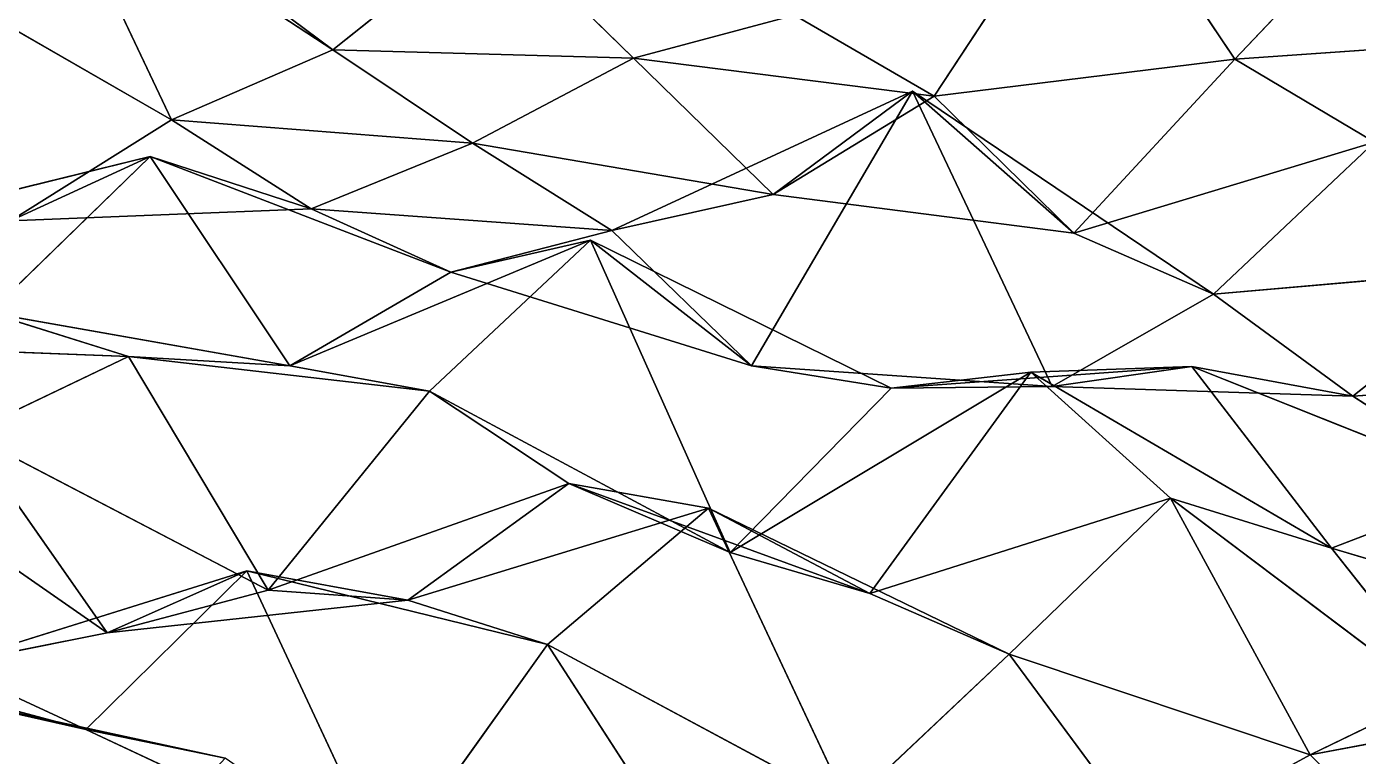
# Model space of a CAD drawing. Header units: metres. Extents: x -3703 to 431, y -1555 to 134.
# Drawn here: x -2952.1 to -2841.1, y -1259 to -1198.3 of the extents above; entities that cross this region are included whole.
import ezdxf

# ---------------------------------------------------------------- set-up
doc = ezdxf.new("R2010")
doc.units = ezdxf.units.M

msp = doc.modelspace()

# ---------------------------------------------------------------- linework, layer by layer
for p, q in [((-2926.5662, -1200.2115, -6251.7134), (-2951.61, -1181.561, -6243.0527)), ((-2951.61, -1181.561, -6243.0527), (-2939.9824, -1206.0535, -6277.9023)), ((-2939.9824, -1206.0535, -6277.9023), (-2951.61, -1181.561, -6243.0527)), ((-2951.61, -1181.561, -6243.0527), (-2926.5662, -1200.2115, -6251.7134)), ((-2863.0618, -1183.678, -6253.5776), (-2876.4783, -1204.0764, -6276.5117)), ((-2876.4783, -1204.0764, -6276.5117), (-2863.0618, -1183.678, -6253.5776)), ((-2863.0618, -1183.678, -6253.5776), (-2851.4343, -1200.9857, -6290.0337)), ((-2851.4343, -1200.9857, -6290.0337), (-2863.0618, -1183.678, -6253.5776)), ((-2838.0178, -1186.8428, -6265.701), (-2851.4343, -1200.9857, -6290.0337)), ((-2851.4343, -1200.9857, -6290.0337), (-2838.0178, -1186.8428, -6265.701)), ((-2913.1497, -1189.5424, -6226.6035), (-2926.5662, -1200.2115, -6251.7134)), ((-2926.5662, -1200.2115, -6251.7134), (-2913.1497, -1189.5424, -6226.6035)), ((-2913.1497, -1189.5424, -6226.6035), (-2901.5222, -1200.91, -6264.388)), ((-2901.5222, -1200.91, -6264.388), (-2913.1497, -1189.5424, -6226.6035)), ((-2939.9824, -1206.0535, -6277.9023), (-2965.0264, -1191.6323, -6268.296)), ((-2965.0264, -1191.6323, -6268.296), (-2939.9824, -1206.0535, -6277.9023)), ((-2938.1936, -1192.5837, -6213.0923), (-2926.5662, -1200.2115, -6251.7134)), ((-2926.5662, -1200.2115, -6251.7134), (-2938.1936, -1192.5837, -6213.0923)), ((-2888.1057, -1197.3232, -6237.695), (-2901.5222, -1200.91, -6264.388)), ((-2901.5222, -1200.91, -6264.388), (-2888.1057, -1197.3232, -6237.695)), ((-2888.1057, -1197.3232, -6237.695), (-2876.4783, -1204.0764, -6276.5117)), ((-2876.4783, -1204.0764, -6276.5117), (-2888.1057, -1197.3232, -6237.695)), ((-2826.3904, -1199.2506, -6303.253), (-2851.4343, -1200.9857, -6290.0337)), ((-2851.4343, -1200.9857, -6290.0337), (-2826.3904, -1199.2506, -6303.253)), ((-2926.5662, -1200.2115, -6251.7134), (-2939.9824, -1206.0535, -6277.9023)), ((-2939.9824, -1206.0535, -6277.9023), (-2926.5662, -1200.2115, -6251.7134)), ((-2901.5222, -1200.91, -6264.388), (-2926.5662, -1200.2115, -6251.7134)), ((-2926.5662, -1200.2115, -6251.7134), (-2914.9385, -1207.9879, -6290.3013)), ((-2914.9385, -1207.9879, -6290.3013), (-2926.5662, -1200.2115, -6251.7134)), ((-2926.5662, -1200.2115, -6251.7134), (-2901.5222, -1200.91, -6264.388)), ((-2901.5222, -1200.91, -6264.388), (-2914.9385, -1207.9879, -6290.3013)), ((-2914.9385, -1207.9879, -6290.3013), (-2901.5222, -1200.91, -6264.388)), ((-2876.4783, -1204.0764, -6276.5117), (-2901.5222, -1200.91, -6264.388)), ((-2901.5222, -1200.91, -6264.388), (-2889.8945, -1212.2534, -6302.1787)), ((-2889.8945, -1212.2534, -6302.1787), (-2901.5222, -1200.91, -6264.388)), ((-2901.5222, -1200.91, -6264.388), (-2876.4783, -1204.0764, -6276.5117)), ((-2851.4343, -1200.9857, -6290.0337), (-2876.4783, -1204.0764, -6276.5117)), ((-2876.4783, -1204.0764, -6276.5117), (-2851.4343, -1200.9857, -6290.0337)), ((-2851.4343, -1200.9857, -6290.0337), (-2864.8506, -1215.4758, -6314.289)), ((-2864.8506, -1215.4758, -6314.289), (-2851.4343, -1200.9857, -6290.0337)), ((-2851.4343, -1200.9857, -6290.0337), (-2839.8066, -1207.9146, -6328.811)), ((-2839.8066, -1207.9146, -6328.811), (-2851.4343, -1200.9857, -6290.0337)), ((-2878.267, -1203.6604, -6344.4263), (-2903.311, -1215.2571, -6329.002)), ((-2903.311, -1215.2571, -6329.002), (-2878.267, -1203.6604, -6344.4263)), ((-2878.267, -1203.6604, -6344.4263), (-2891.6833, -1226.5251, -6366.809)), ((-2891.6833, -1226.5251, -6366.809), (-2878.267, -1203.6604, -6344.4263)), ((-2889.8945, -1212.2534, -6302.1787), (-2878.267, -1203.6604, -6344.4263)), ((-2878.267, -1203.6604, -6344.4263), (-2889.8945, -1212.2534, -6302.1787)), ((-2876.4783, -1204.0764, -6276.5117), (-2889.8945, -1212.2534, -6302.1787)), ((-2889.8945, -1212.2534, -6302.1787), (-2876.4783, -1204.0764, -6276.5117)), ((-2864.8506, -1215.4758, -6314.289), (-2878.267, -1203.6604, -6344.4263)), ((-2853.2231, -1220.5428, -6353.4824), (-2878.267, -1203.6604, -6344.4263)), ((-2878.267, -1203.6604, -6344.4263), (-2864.8506, -1215.4758, -6314.289)), ((-2878.267, -1203.6604, -6344.4263), (-2866.6394, -1228.2549, -6379.2534)), ((-2866.6394, -1228.2549, -6379.2534), (-2878.267, -1203.6604, -6344.4263)), ((-2878.267, -1203.6604, -6344.4263), (-2853.2231, -1220.5428, -6353.4824)), ((-2876.4783, -1204.0764, -6276.5117), (-2864.8506, -1215.4758, -6314.289)), ((-2864.8506, -1215.4758, -6314.289), (-2876.4783, -1204.0764, -6276.5117)), ((-2939.9824, -1206.0535, -6277.9023), (-2953.399, -1214.4526, -6303.5195)), ((-2953.399, -1214.4526, -6303.5195), (-2939.9824, -1206.0535, -6277.9023)), ((-2914.9385, -1207.9879, -6290.3013), (-2939.9824, -1206.0535, -6277.9023)), ((-2939.9824, -1206.0535, -6277.9023), (-2928.355, -1213.4591, -6316.5728)), ((-2928.355, -1213.4591, -6316.5728), (-2939.9824, -1206.0535, -6277.9023)), ((-2939.9824, -1206.0535, -6277.9023), (-2914.9385, -1207.9879, -6290.3013)), ((-2914.9385, -1207.9879, -6290.3013), (-2928.355, -1213.4591, -6316.5728)), ((-2928.355, -1213.4591, -6316.5728), (-2914.9385, -1207.9879, -6290.3013)), ((-2889.8945, -1212.2534, -6302.1787), (-2914.9385, -1207.9879, -6290.3013)), ((-2914.9385, -1207.9879, -6290.3013), (-2903.311, -1215.2571, -6329.002)), ((-2903.311, -1215.2571, -6329.002), (-2914.9385, -1207.9879, -6290.3013)), ((-2914.9385, -1207.9879, -6290.3013), (-2889.8945, -1212.2534, -6302.1787)), ((-2839.8066, -1207.9146, -6328.811), (-2864.8506, -1215.4758, -6314.289)), ((-2864.8506, -1215.4758, -6314.289), (-2839.8066, -1207.9146, -6328.811)), ((-2839.8066, -1207.9146, -6328.811), (-2853.2231, -1220.5428, -6353.4824)), ((-2853.2231, -1220.5428, -6353.4824), (-2839.8066, -1207.9146, -6328.811)), ((-2941.7712, -1209.1061, -6345.0415), (-2966.8152, -1215.2308, -6330.841)), ((-2966.8152, -1215.2308, -6330.841), (-2941.7712, -1209.1061, -6345.0415)), ((-2941.7712, -1209.1061, -6345.0415), (-2955.1877, -1222.1072, -6369.6304)), ((-2955.1877, -1222.1072, -6369.6304), (-2941.7712, -1209.1061, -6345.0415)), ((-2953.399, -1214.4526, -6303.5195), (-2941.7712, -1209.1061, -6345.0415)), ((-2941.7712, -1209.1061, -6345.0415), (-2953.399, -1214.4526, -6303.5195)), ((-2928.355, -1213.4591, -6316.5728), (-2941.7712, -1209.1061, -6345.0415)), ((-2916.7273, -1218.7286, -6355.721), (-2941.7712, -1209.1061, -6345.0415)), ((-2941.7712, -1209.1061, -6345.0415), (-2928.355, -1213.4591, -6316.5728)), ((-2941.7712, -1209.1061, -6345.0415), (-2930.1438, -1226.515, -6381.476)), ((-2930.1438, -1226.515, -6381.476), (-2941.7712, -1209.1061, -6345.0415)), ((-2941.7712, -1209.1061, -6345.0415), (-2916.7273, -1218.7286, -6355.721)), ((-2889.8945, -1212.2534, -6302.1787), (-2903.311, -1215.2571, -6329.002)), ((-2903.311, -1215.2571, -6329.002), (-2889.8945, -1212.2534, -6302.1787)), ((-2864.8506, -1215.4758, -6314.289), (-2889.8945, -1212.2534, -6302.1787)), ((-2889.8945, -1212.2534, -6302.1787), (-2864.8506, -1215.4758, -6314.289)), ((-2928.355, -1213.4591, -6316.5728), (-2953.399, -1214.4526, -6303.5195)), ((-2953.399, -1214.4526, -6303.5195), (-2928.355, -1213.4591, -6316.5728)), ((-2903.311, -1215.2571, -6329.002), (-2928.355, -1213.4591, -6316.5728)), ((-2928.355, -1213.4591, -6316.5728), (-2916.7273, -1218.7286, -6355.721)), ((-2916.7273, -1218.7286, -6355.721), (-2928.355, -1213.4591, -6316.5728)), ((-2928.355, -1213.4591, -6316.5728), (-2903.311, -1215.2571, -6329.002)), ((-2903.311, -1215.2571, -6329.002), (-2916.7273, -1218.7286, -6355.721)), ((-2916.7273, -1218.7286, -6355.721), (-2903.311, -1215.2571, -6329.002)), ((-2903.311, -1215.2571, -6329.002), (-2891.6833, -1226.5251, -6366.809)), ((-2891.6833, -1226.5251, -6366.809), (-2903.311, -1215.2571, -6329.002)), ((-2864.8506, -1215.4758, -6314.289), (-2853.2231, -1220.5428, -6353.4824)), ((-2853.2231, -1220.5428, -6353.4824), (-2864.8506, -1215.4758, -6314.289)), ((-2905.0999, -1216.0518, -6396.647), (-2930.1438, -1226.515, -6381.476)), ((-2930.1438, -1226.515, -6381.476), (-2905.0999, -1216.0518, -6396.647)), ((-2905.0999, -1216.0518, -6396.647), (-2918.5164, -1228.6356, -6421.3286)), ((-2918.5164, -1228.6356, -6421.3286), (-2905.0999, -1216.0518, -6396.647)), ((-2916.7273, -1218.7286, -6355.721), (-2905.0999, -1216.0518, -6396.647)), ((-2905.0999, -1216.0518, -6396.647), (-2916.7273, -1218.7286, -6355.721)), ((-2891.6833, -1226.5251, -6366.809), (-2905.0999, -1216.0518, -6396.647)), ((-2880.056, -1228.3887, -6406.719), (-2905.0999, -1216.0518, -6396.647)), ((-2905.0999, -1216.0518, -6396.647), (-2891.6833, -1226.5251, -6366.809)), ((-2905.0999, -1216.0518, -6396.647), (-2893.4724, -1242.0552, -6431.1587)), ((-2893.4724, -1242.0552, -6431.1587), (-2905.0999, -1216.0518, -6396.647)), ((-2905.0999, -1216.0518, -6396.647), (-2880.056, -1228.3887, -6406.719)), ((-2916.7273, -1218.7286, -6355.721), (-2930.1438, -1226.515, -6381.476)), ((-2930.1438, -1226.515, -6381.476), (-2916.7273, -1218.7286, -6355.721)), ((-2891.6833, -1226.5251, -6366.809), (-2916.7273, -1218.7286, -6355.721)), ((-2916.7273, -1218.7286, -6355.721), (-2891.6833, -1226.5251, -6366.809)), ((-2828.1792, -1218.3805, -6366.7974), (-2853.2231, -1220.5428, -6353.4824)), ((-2853.2231, -1220.5428, -6353.4824), (-2828.1792, -1218.3805, -6366.7974)), ((-2828.1792, -1218.3805, -6366.7974), (-2841.5955, -1229.041, -6391.909)), ((-2841.5955, -1229.041, -6391.909), (-2828.1792, -1218.3805, -6366.7974)), ((-2853.2231, -1220.5428, -6353.4824), (-2866.6394, -1228.2549, -6379.2534)), ((-2866.6394, -1228.2549, -6379.2534), (-2853.2231, -1220.5428, -6353.4824)), ((-2853.2231, -1220.5428, -6353.4824), (-2841.5955, -1229.041, -6391.909)), ((-2841.5955, -1229.041, -6391.909), (-2853.2231, -1220.5428, -6353.4824)), ((-2930.1438, -1226.515, -6381.476), (-2955.1877, -1222.1072, -6369.6304)), ((-2955.1877, -1222.1072, -6369.6304), (-2943.5603, -1225.7424, -6409.144)), ((-2943.5603, -1225.7424, -6409.144), (-2955.1877, -1222.1072, -6369.6304)), ((-2955.1877, -1222.1072, -6369.6304), (-2930.1438, -1226.515, -6381.476)), ((-2943.5603, -1225.7424, -6409.144), (-2968.6042, -1224.7782, -6396.5283)), ((-2968.6042, -1224.7782, -6396.5283), (-2943.5603, -1225.7424, -6409.144)), ((-2943.5603, -1225.7424, -6409.144), (-2956.9766, -1232.1434, -6435.208)), ((-2956.9766, -1232.1434, -6435.208), (-2943.5603, -1225.7424, -6409.144)), ((-2930.1438, -1226.515, -6381.476), (-2943.5603, -1225.7424, -6409.144)), ((-2918.5164, -1228.6356, -6421.3286), (-2943.5603, -1225.7424, -6409.144)), ((-2943.5603, -1225.7424, -6409.144), (-2930.1438, -1226.515, -6381.476)), ((-2943.5603, -1225.7424, -6409.144), (-2931.9326, -1245.1946, -6445.121)), ((-2931.9326, -1245.1946, -6445.121), (-2943.5603, -1225.7424, -6409.144)), ((-2943.5603, -1225.7424, -6409.144), (-2918.5164, -1228.6356, -6421.3286)), ((-2930.1438, -1226.515, -6381.476), (-2918.5164, -1228.6356, -6421.3286)), ((-2918.5164, -1228.6356, -6421.3286), (-2930.1438, -1226.515, -6381.476)), ((-2866.6394, -1228.2549, -6379.2534), (-2891.6833, -1226.5251, -6366.809)), ((-2891.6833, -1226.5251, -6366.809), (-2880.056, -1228.3887, -6406.719)), ((-2880.056, -1228.3887, -6406.719), (-2891.6833, -1226.5251, -6366.809)), ((-2891.6833, -1226.5251, -6366.809), (-2866.6394, -1228.2549, -6379.2534)), ((-2855.012, -1226.5693, -6419.9575), (-2880.056, -1228.3887, -6406.719)), ((-2880.056, -1228.3887, -6406.719), (-2855.012, -1226.5693, -6419.9575)), ((-2855.012, -1226.5693, -6419.9575), (-2868.4285, -1227.063, -6447.3423)), ((-2868.4285, -1227.063, -6447.3423), (-2855.012, -1226.5693, -6419.9575)), ((-2866.6394, -1228.2549, -6379.2534), (-2855.012, -1226.5693, -6419.9575)), ((-2855.012, -1226.5693, -6419.9575), (-2866.6394, -1228.2549, -6379.2534)), ((-2841.5955, -1229.041, -6391.909), (-2855.012, -1226.5693, -6419.9575)), ((-2829.968, -1236.5558, -6430.5557), (-2855.012, -1226.5693, -6419.9575)), ((-2855.012, -1226.5693, -6419.9575), (-2841.5955, -1229.041, -6391.909)), ((-2855.012, -1226.5693, -6419.9575), (-2843.3845, -1241.692, -6456.9023)), ((-2843.3845, -1241.692, -6456.9023), (-2855.012, -1226.5693, -6419.9575)), ((-2855.012, -1226.5693, -6419.9575), (-2829.968, -1236.5558, -6430.5557)), ((-2868.4285, -1227.063, -6447.3423), (-2893.4724, -1242.0552, -6431.1587)), ((-2893.4724, -1242.0552, -6431.1587), (-2868.4285, -1227.063, -6447.3423)), ((-2868.4285, -1227.063, -6447.3423), (-2881.8447, -1245.4705, -6470.7217)), ((-2881.8447, -1245.4705, -6470.7217), (-2868.4285, -1227.063, -6447.3423)), ((-2880.056, -1228.3887, -6406.719), (-2868.4285, -1227.063, -6447.3423)), ((-2868.4285, -1227.063, -6447.3423), (-2880.056, -1228.3887, -6406.719)), ((-2843.3845, -1241.692, -6456.9023), (-2868.4285, -1227.063, -6447.3423)), ((-2868.4285, -1227.063, -6447.3423), (-2856.8005, -1237.5419, -6485.3257)), ((-2856.8005, -1237.5419, -6485.3257), (-2868.4285, -1227.063, -6447.3423)), ((-2868.4285, -1227.063, -6447.3423), (-2843.3845, -1241.692, -6456.9023)), ((-2816.5515, -1227.3285, -6405.123), (-2841.5955, -1229.041, -6391.909)), ((-2841.5955, -1229.041, -6391.909), (-2816.5515, -1227.3285, -6405.123)), ((-2918.5164, -1228.6356, -6421.3286), (-2931.9326, -1245.1946, -6445.121)), ((-2931.9326, -1245.1946, -6445.121), (-2918.5164, -1228.6356, -6421.3286)), ((-2893.4724, -1242.0552, -6431.1587), (-2918.5164, -1228.6356, -6421.3286)), ((-2918.5164, -1228.6356, -6421.3286), (-2906.8887, -1236.3234, -6459.936)), ((-2906.8887, -1236.3234, -6459.936), (-2918.5164, -1228.6356, -6421.3286)), ((-2918.5164, -1228.6356, -6421.3286), (-2893.4724, -1242.0552, -6431.1587)), ((-2880.056, -1228.3887, -6406.719), (-2893.4724, -1242.0552, -6431.1587)), ((-2893.4724, -1242.0552, -6431.1587), (-2880.056, -1228.3887, -6406.719)), ((-2866.6394, -1228.2549, -6379.2534), (-2880.056, -1228.3887, -6406.719)), ((-2880.056, -1228.3887, -6406.719), (-2866.6394, -1228.2549, -6379.2534)), ((-2841.5955, -1229.041, -6391.909), (-2866.6394, -1228.2549, -6379.2534)), ((-2866.6394, -1228.2549, -6379.2534), (-2841.5955, -1229.041, -6391.909)), ((-2841.5955, -1229.041, -6391.909), (-2829.968, -1236.5558, -6430.5557)), ((-2829.968, -1236.5558, -6430.5557), (-2841.5955, -1229.041, -6391.909)), ((-2945.349, -1248.7515, -6471.821), (-2970.393, -1231.3369, -6462.884)), ((-2970.393, -1231.3369, -6462.884), (-2945.349, -1248.7515, -6471.821)), ((-2931.9326, -1245.1946, -6445.121), (-2956.9766, -1232.1434, -6435.208)), ((-2956.9766, -1232.1434, -6435.208), (-2945.349, -1248.7515, -6471.821)), ((-2945.349, -1248.7515, -6471.821), (-2956.9766, -1232.1434, -6435.208)), ((-2956.9766, -1232.1434, -6435.208), (-2931.9326, -1245.1946, -6445.121)), ((-2906.8887, -1236.3234, -6459.936), (-2931.9326, -1245.1946, -6445.121)), ((-2931.9326, -1245.1946, -6445.121), (-2906.8887, -1236.3234, -6459.936)), ((-2906.8887, -1236.3234, -6459.936), (-2920.3052, -1246.0238, -6485.262)), ((-2920.3052, -1246.0238, -6485.262), (-2906.8887, -1236.3234, -6459.936)), ((-2893.4724, -1242.0552, -6431.1587), (-2906.8887, -1236.3234, -6459.936)), ((-2881.8447, -1245.4705, -6470.7217), (-2906.8887, -1236.3234, -6459.936)), ((-2906.8887, -1236.3234, -6459.936), (-2893.4724, -1242.0552, -6431.1587)), ((-2906.8887, -1236.3234, -6459.936), (-2895.2612, -1238.3741, -6499.8037)), ((-2895.2612, -1238.3741, -6499.8037), (-2906.8887, -1236.3234, -6459.936)), ((-2906.8887, -1236.3234, -6459.936), (-2881.8447, -1245.4705, -6470.7217)), ((-2829.968, -1236.5558, -6430.5557), (-2843.3845, -1241.692, -6456.9023)), ((-2843.3845, -1241.692, -6456.9023), (-2829.968, -1236.5558, -6430.5557)), ((-2856.8005, -1237.5419, -6485.3257), (-2881.8447, -1245.4705, -6470.7217)), ((-2881.8447, -1245.4705, -6470.7217), (-2856.8005, -1237.5419, -6485.3257)), ((-2856.8005, -1237.5419, -6485.3257), (-2870.217, -1250.5234, -6509.9185)), ((-2870.217, -1250.5234, -6509.9185), (-2856.8005, -1237.5419, -6485.3257)), ((-2843.3845, -1241.692, -6456.9023), (-2856.8005, -1237.5419, -6485.3257)), ((-2831.7566, -1256.4023, -6493.94), (-2856.8005, -1237.5419, -6485.3257)), ((-2856.8005, -1237.5419, -6485.3257), (-2843.3845, -1241.692, -6456.9023)), ((-2856.8005, -1237.5419, -6485.3257), (-2845.173, -1258.8928, -6520.8784)), ((-2845.173, -1258.8928, -6520.8784), (-2856.8005, -1237.5419, -6485.3257)), ((-2856.8005, -1237.5419, -6485.3257), (-2831.7566, -1256.4023, -6493.94)), ((-2895.2612, -1238.3741, -6499.8037), (-2920.3052, -1246.0238, -6485.262)), ((-2920.3052, -1246.0238, -6485.262), (-2895.2612, -1238.3741, -6499.8037)), ((-2895.2612, -1238.3741, -6499.8037), (-2908.6775, -1249.7096, -6524.765)), ((-2908.6775, -1249.7096, -6524.765), (-2895.2612, -1238.3741, -6499.8037)), ((-2881.8447, -1245.4705, -6470.7217), (-2895.2612, -1238.3741, -6499.8037)), ((-2870.217, -1250.5234, -6509.9185), (-2895.2612, -1238.3741, -6499.8037)), ((-2895.2612, -1238.3741, -6499.8037), (-2881.8447, -1245.4705, -6470.7217)), ((-2895.2612, -1238.3741, -6499.8037), (-2883.6335, -1263.1549, -6534.59)), ((-2883.6335, -1263.1549, -6534.59), (-2895.2612, -1238.3741, -6499.8037)), ((-2895.2612, -1238.3741, -6499.8037), (-2870.217, -1250.5234, -6509.9185)), ((-2893.4724, -1242.0552, -6431.1587), (-2881.8447, -1245.4705, -6470.7217)), ((-2881.8447, -1245.4705, -6470.7217), (-2893.4724, -1242.0552, -6431.1587)), ((-2818.3403, -1249.1769, -6468.06), (-2843.3845, -1241.692, -6456.9023)), ((-2843.3845, -1241.692, -6456.9023), (-2831.7566, -1256.4023, -6493.94)), ((-2831.7566, -1256.4023, -6493.94), (-2843.3845, -1241.692, -6456.9023)), ((-2843.3845, -1241.692, -6456.9023), (-2818.3403, -1249.1769, -6468.06)), ((-2933.7214, -1243.5813, -6513.304), (-2958.7654, -1251.4176, -6498.7207)), ((-2958.7654, -1251.4176, -6498.7207), (-2933.7214, -1243.5813, -6513.304)), ((-2933.7214, -1243.5813, -6513.304), (-2947.138, -1256.8041, -6537.843)), ((-2947.138, -1256.8041, -6537.843), (-2933.7214, -1243.5813, -6513.304)), ((-2945.349, -1248.7515, -6471.821), (-2933.7214, -1243.5813, -6513.304)), ((-2933.7214, -1243.5813, -6513.304), (-2945.349, -1248.7515, -6471.821)), ((-2920.3052, -1246.0238, -6485.262), (-2933.7214, -1243.5813, -6513.304)), ((-2908.6775, -1249.7096, -6524.765), (-2933.7214, -1243.5813, -6513.304)), ((-2933.7214, -1243.5813, -6513.304), (-2920.3052, -1246.0238, -6485.262)), ((-2933.7214, -1243.5813, -6513.304), (-2922.094, -1268.4979, -6548.059)), ((-2922.094, -1268.4979, -6548.059), (-2933.7214, -1243.5813, -6513.304)), ((-2933.7214, -1243.5813, -6513.304), (-2908.6775, -1249.7096, -6524.765)), ((-2931.9326, -1245.1946, -6445.121), (-2945.349, -1248.7515, -6471.821)), ((-2945.349, -1248.7515, -6471.821), (-2931.9326, -1245.1946, -6445.121)), ((-2931.9326, -1245.1946, -6445.121), (-2920.3052, -1246.0238, -6485.262)), ((-2920.3052, -1246.0238, -6485.262), (-2931.9326, -1245.1946, -6445.121)), ((-2881.8447, -1245.4705, -6470.7217), (-2870.217, -1250.5234, -6509.9185)), ((-2870.217, -1250.5234, -6509.9185), (-2881.8447, -1245.4705, -6470.7217)), ((-2920.3052, -1246.0238, -6485.262), (-2945.349, -1248.7515, -6471.821)), ((-2945.349, -1248.7515, -6471.821), (-2920.3052, -1246.0238, -6485.262)), ((-2920.3052, -1246.0238, -6485.262), (-2908.6775, -1249.7096, -6524.765)), ((-2908.6775, -1249.7096, -6524.765), (-2920.3052, -1246.0238, -6485.262)), ((-2820.1292, -1246.8057, -6536.412), (-2845.173, -1258.8928, -6520.8784)), ((-2845.173, -1258.8928, -6520.8784), (-2820.1292, -1246.8057, -6536.412)), ((-2945.349, -1248.7515, -6471.821), (-2958.7654, -1251.4176, -6498.7207)), ((-2958.7654, -1251.4176, -6498.7207), (-2945.349, -1248.7515, -6471.821)), ((-2908.6775, -1249.7096, -6524.765), (-2922.094, -1268.4979, -6548.059)), ((-2922.094, -1268.4979, -6548.059), (-2908.6775, -1249.7096, -6524.765)), ((-2883.6335, -1263.1549, -6534.59), (-2908.6775, -1249.7096, -6524.765)), ((-2908.6775, -1249.7096, -6524.765), (-2897.05, -1267.7, -6561.069)), ((-2897.05, -1267.7, -6561.069), (-2908.6775, -1249.7096, -6524.765)), ((-2908.6775, -1249.7096, -6524.765), (-2883.6335, -1263.1549, -6534.59)), ((-2947.138, -1256.8041, -6537.843), (-2972.182, -1250.1189, -6526.5063)), ((-2972.182, -1250.1189, -6526.5063), (-2947.138, -1256.8041, -6537.843)), ((-2870.217, -1250.5234, -6509.9185), (-2883.6335, -1263.1549, -6534.59)), ((-2883.6335, -1263.1549, -6534.59), (-2870.217, -1250.5234, -6509.9185)), ((-2845.173, -1258.8928, -6520.8784), (-2870.217, -1250.5234, -6509.9185)), ((-2870.217, -1250.5234, -6509.9185), (-2858.5894, -1266.2579, -6546.727)), ((-2858.5894, -1266.2579, -6546.727), (-2870.217, -1250.5234, -6509.9185)), ((-2870.217, -1250.5234, -6509.9185), (-2845.173, -1258.8928, -6520.8784)), ((-2958.7654, -1251.4176, -6498.7207), (-2947.138, -1256.8041, -6537.843)), ((-2947.138, -1256.8041, -6537.843), (-2958.7654, -1251.4176, -6498.7207)), ((-2947.138, -1256.8041, -6537.843), (-2960.5544, -1253.7628, -6566.018)), ((-2935.5105, -1259.1693, -6577.6406), (-2960.5544, -1253.7628, -6566.018)), ((-2960.5544, -1253.7628, -6566.018), (-2947.138, -1256.8041, -6537.843)), ((-2960.5544, -1253.7628, -6566.018), (-2935.5105, -1259.1693, -6577.6406)), ((-2831.7566, -1256.4023, -6493.94), (-2845.173, -1258.8928, -6520.8784)), ((-2845.173, -1258.8928, -6520.8784), (-2831.7566, -1256.4023, -6493.94)), ((-2922.094, -1268.4979, -6548.059), (-2947.138, -1256.8041, -6537.843)), ((-2947.138, -1256.8041, -6537.843), (-2935.5105, -1259.1693, -6577.6406)), ((-2935.5105, -1259.1693, -6577.6406), (-2947.138, -1256.8041, -6537.843)), ((-2947.138, -1256.8041, -6537.843), (-2922.094, -1268.4979, -6548.059)), ((-2845.173, -1258.8928, -6520.8784), (-2858.5894, -1266.2579, -6546.727)), ((-2858.5894, -1266.2579, -6546.727), (-2845.173, -1258.8928, -6520.8784)), ((-2845.173, -1258.8928, -6520.8784), (-2833.5454, -1270.3839, -6558.6357)), ((-2833.5454, -1270.3839, -6558.6357), (-2845.173, -1258.8928, -6520.8784))]:
    msp.add_line(p, q)
for points in [[(-2951.61, -1181.561, -6243.0527), (-2939.9824, -1206.0535, -6277.9023), (-2965.0264, -1191.6323, -6268.296), (-2965.0264, -1191.6322, -6268.296)], [(-2938.1936, -1192.5837, -6213.0923), (-2926.5662, -1200.2115, -6251.7134), (-2951.61, -1181.561, -6243.0527), (-2951.61, -1181.5609, -6243.0527)], [(-2939.9824, -1206.0535, -6277.9023), (-2951.61, -1181.561, -6243.0527), (-2926.5662, -1200.2115, -6251.7134), (-2926.5662, -1200.2114, -6251.7134)], [(-2876.4783, -1204.0764, -6276.5117), (-2888.1057, -1197.3232, -6237.695), (-2863.0618, -1183.678, -6253.5776), (-2863.0618, -1183.6779, -6253.5776)], [(-2863.0618, -1183.678, -6253.5776), (-2851.4343, -1200.9857, -6290.0337), (-2876.4783, -1204.0764, -6276.5117), (-2876.4783, -1204.0763, -6276.5117)], [(-2851.4343, -1200.9857, -6290.0337), (-2863.0618, -1183.678, -6253.5776), (-2838.0178, -1186.8428, -6265.701), (-2838.0178, -1186.8427, -6265.701)], [(-2838.0178, -1186.8428, -6265.701), (-2826.3904, -1199.2506, -6303.253), (-2851.4343, -1200.9857, -6290.0337), (-2851.4343, -1200.9856, -6290.0337)], [(-2926.5662, -1200.2115, -6251.7134), (-2938.1936, -1192.5837, -6213.0923), (-2913.1497, -1189.5424, -6226.6035), (-2913.1497, -1189.5422, -6226.6035)], [(-2913.1497, -1189.5424, -6226.6035), (-2901.5222, -1200.91, -6264.388), (-2926.5662, -1200.2115, -6251.7134), (-2926.5662, -1200.2114, -6251.7134)], [(-2901.5222, -1200.91, -6264.388), (-2913.1497, -1189.5424, -6226.6035), (-2888.1057, -1197.3232, -6237.695), (-2888.1057, -1197.3231, -6237.695)], [(-2953.399, -1214.4526, -6303.5195), (-2965.0264, -1191.6323, -6268.296), (-2939.9824, -1206.0535, -6277.9023), (-2939.9824, -1206.0533, -6277.9023)], [(-2888.1057, -1197.3232, -6237.695), (-2876.4783, -1204.0764, -6276.5117), (-2901.5222, -1200.91, -6264.388), (-2901.5222, -1200.9099, -6264.388)], [(-2839.8066, -1207.9146, -6328.811), (-2851.4343, -1200.9857, -6290.0337), (-2826.3904, -1199.2506, -6303.253), (-2826.3904, -1199.2505, -6303.253)], [(-2926.5662, -1200.2115, -6251.7134), (-2914.9385, -1207.9879, -6290.3013), (-2939.9824, -1206.0535, -6277.9023), (-2939.9824, -1206.0533, -6277.9023)], [(-2914.9385, -1207.9879, -6290.3013), (-2926.5662, -1200.2115, -6251.7134), (-2901.5222, -1200.91, -6264.388), (-2901.5222, -1200.9099, -6264.388)], [(-2901.5222, -1200.91, -6264.388), (-2889.8945, -1212.2534, -6302.1787), (-2914.9385, -1207.9879, -6290.3013), (-2914.9385, -1207.9878, -6290.3013)], [(-2889.8945, -1212.2534, -6302.1787), (-2901.5222, -1200.91, -6264.388), (-2876.4783, -1204.0764, -6276.5117), (-2876.4783, -1204.0763, -6276.5117)], [(-2864.8506, -1215.4758, -6314.289), (-2876.4783, -1204.0764, -6276.5117), (-2851.4343, -1200.9857, -6290.0337), (-2851.4343, -1200.9856, -6290.0337)], [(-2851.4343, -1200.9857, -6290.0337), (-2839.8066, -1207.9146, -6328.811), (-2864.8506, -1215.4758, -6314.289), (-2864.8506, -1215.4757, -6314.289)], [(-2891.6833, -1226.5251, -6366.809), (-2903.311, -1215.2571, -6329.002), (-2878.267, -1203.6604, -6344.4263), (-2878.267, -1203.6603, -6344.4263)], [(-2889.8945, -1212.2534, -6302.1787), (-2878.267, -1203.6604, -6344.4263), (-2903.311, -1215.2571, -6329.002), (-2903.311, -1215.257, -6329.002)], [(-2878.267, -1203.6604, -6344.4263), (-2866.6394, -1228.2549, -6379.2534), (-2891.6833, -1226.5251, -6366.809), (-2891.6833, -1226.525, -6366.809)], [(-2878.267, -1203.6604, -6344.4263), (-2889.8945, -1212.2534, -6302.1787), (-2864.8506, -1215.4758, -6314.289), (-2864.8506, -1215.4757, -6314.289)], [(-2876.4783, -1204.0764, -6276.5117), (-2864.8506, -1215.4758, -6314.289), (-2889.8945, -1212.2534, -6302.1787), (-2889.8945, -1212.2533, -6302.1787)], [(-2864.8506, -1215.4758, -6314.289), (-2853.2231, -1220.5428, -6353.4824), (-2878.267, -1203.6604, -6344.4263), (-2878.267, -1203.6603, -6344.4263)], [(-2866.6394, -1228.2549, -6379.2534), (-2878.267, -1203.6604, -6344.4263), (-2853.2231, -1220.5428, -6353.4824), (-2853.2231, -1220.5427, -6353.4824)], [(-2939.9824, -1206.0535, -6277.9023), (-2928.355, -1213.4591, -6316.5728), (-2953.399, -1214.4526, -6303.5195), (-2953.399, -1214.4525, -6303.5195)], [(-2928.355, -1213.4591, -6316.5728), (-2939.9824, -1206.0535, -6277.9023), (-2914.9385, -1207.9879, -6290.3013), (-2914.9385, -1207.9878, -6290.3013)], [(-2914.9385, -1207.9879, -6290.3013), (-2903.311, -1215.2571, -6329.002), (-2928.355, -1213.4591, -6316.5728), (-2928.355, -1213.459, -6316.5728)], [(-2903.311, -1215.2571, -6329.002), (-2914.9385, -1207.9879, -6290.3013), (-2889.8945, -1212.2534, -6302.1787), (-2889.8945, -1212.2533, -6302.1787)], [(-2853.2231, -1220.5428, -6353.4824), (-2864.8506, -1215.4758, -6314.289), (-2839.8066, -1207.9146, -6328.811), (-2839.8066, -1207.9144, -6328.811)], [(-2839.8066, -1207.9146, -6328.811), (-2828.1792, -1218.3805, -6366.7974), (-2853.2231, -1220.5428, -6353.4824), (-2853.2231, -1220.5427, -6353.4824)], [(-2955.1877, -1222.1072, -6369.6304), (-2966.8152, -1215.2308, -6330.841), (-2941.7712, -1209.1061, -6345.0415), (-2941.7712, -1209.106, -6345.0415)], [(-2953.399, -1214.4526, -6303.5195), (-2941.7712, -1209.1061, -6345.0415), (-2966.8152, -1215.2308, -6330.841), (-2966.8152, -1215.2307, -6330.841)], [(-2941.7712, -1209.1061, -6345.0415), (-2930.1438, -1226.515, -6381.476), (-2955.1877, -1222.1072, -6369.6304), (-2955.1877, -1222.107, -6369.6304)], [(-2941.7712, -1209.1061, -6345.0415), (-2953.399, -1214.4526, -6303.5195), (-2928.355, -1213.4591, -6316.5728), (-2928.355, -1213.459, -6316.5728)], [(-2928.355, -1213.4591, -6316.5728), (-2916.7273, -1218.7286, -6355.721), (-2941.7712, -1209.1061, -6345.0415), (-2941.7712, -1209.106, -6345.0415)], [(-2930.1438, -1226.515, -6381.476), (-2941.7712, -1209.1061, -6345.0415), (-2916.7273, -1218.7286, -6355.721), (-2916.7273, -1218.7285, -6355.721)], [(-2916.7273, -1218.7286, -6355.721), (-2928.355, -1213.4591, -6316.5728), (-2903.311, -1215.2571, -6329.002), (-2903.311, -1215.257, -6329.002)], [(-2903.311, -1215.2571, -6329.002), (-2891.6833, -1226.5251, -6366.809), (-2916.7273, -1218.7286, -6355.721), (-2916.7273, -1218.7285, -6355.721)], [(-2918.5164, -1228.6356, -6421.3286), (-2930.1438, -1226.515, -6381.476), (-2905.0999, -1216.0518, -6396.647), (-2905.0999, -1216.0516, -6396.647)], [(-2916.7273, -1218.7286, -6355.721), (-2905.0999, -1216.0518, -6396.647), (-2930.1438, -1226.515, -6381.476), (-2930.1438, -1226.5149, -6381.476)], [(-2905.0999, -1216.0518, -6396.647), (-2893.4724, -1242.0552, -6431.1587), (-2918.5164, -1228.6356, -6421.3286), (-2918.5164, -1228.6355, -6421.3286)], [(-2905.0999, -1216.0518, -6396.647), (-2916.7273, -1218.7286, -6355.721), (-2891.6833, -1226.5251, -6366.809), (-2891.6833, -1226.525, -6366.809)], [(-2891.6833, -1226.5251, -6366.809), (-2880.056, -1228.3887, -6406.719), (-2905.0999, -1216.0518, -6396.647), (-2905.0999, -1216.0516, -6396.647)], [(-2893.4724, -1242.0552, -6431.1587), (-2905.0999, -1216.0518, -6396.647), (-2880.056, -1228.3887, -6406.719), (-2880.056, -1228.3885, -6406.719)], [(-2841.5955, -1229.041, -6391.909), (-2853.2231, -1220.5428, -6353.4824), (-2828.1792, -1218.3805, -6366.7974), (-2828.1792, -1218.3804, -6366.7974)], [(-2828.1792, -1218.3805, -6366.7974), (-2816.5515, -1227.3285, -6405.123), (-2841.5955, -1229.041, -6391.909), (-2841.5955, -1229.0409, -6391.909)], [(-2853.2231, -1220.5428, -6353.4824), (-2841.5955, -1229.041, -6391.909), (-2866.6394, -1228.2549, -6379.2534), (-2866.6394, -1228.2548, -6379.2534)], [(-2955.1877, -1222.1072, -6369.6304), (-2943.5603, -1225.7424, -6409.144), (-2968.6042, -1224.7782, -6396.5283), (-2968.6042, -1224.7781, -6396.5283)], [(-2943.5603, -1225.7424, -6409.144), (-2955.1877, -1222.1072, -6369.6304), (-2930.1438, -1226.515, -6381.476), (-2930.1438, -1226.5149, -6381.476)], [(-2956.9766, -1232.1434, -6435.208), (-2968.6042, -1224.7782, -6396.5283), (-2943.5603, -1225.7424, -6409.144), (-2943.5603, -1225.7423, -6409.144)], [(-2943.5603, -1225.7424, -6409.144), (-2931.9326, -1245.1946, -6445.121), (-2956.9766, -1232.1434, -6435.208), (-2956.9766, -1232.1433, -6435.208)], [(-2930.1438, -1226.515, -6381.476), (-2918.5164, -1228.6356, -6421.3286), (-2943.5603, -1225.7424, -6409.144), (-2943.5603, -1225.7423, -6409.144)], [(-2931.9326, -1245.1946, -6445.121), (-2943.5603, -1225.7424, -6409.144), (-2918.5164, -1228.6356, -6421.3286), (-2918.5164, -1228.6355, -6421.3286)], [(-2880.056, -1228.3887, -6406.719), (-2891.6833, -1226.5251, -6366.809), (-2866.6394, -1228.2549, -6379.2534), (-2866.6394, -1228.2548, -6379.2534)], [(-2868.4285, -1227.063, -6447.3423), (-2880.056, -1228.3887, -6406.719), (-2855.012, -1226.5693, -6419.9575), (-2855.012, -1226.5692, -6419.9575)], [(-2866.6394, -1228.2549, -6379.2534), (-2855.012, -1226.5693, -6419.9575), (-2880.056, -1228.3887, -6406.719), (-2880.056, -1228.3885, -6406.719)], [(-2855.012, -1226.5693, -6419.9575), (-2843.3845, -1241.692, -6456.9023), (-2868.4285, -1227.063, -6447.3423), (-2868.4285, -1227.0629, -6447.3423)], [(-2855.012, -1226.5693, -6419.9575), (-2866.6394, -1228.2549, -6379.2534), (-2841.5955, -1229.041, -6391.909), (-2841.5955, -1229.0409, -6391.909)], [(-2841.5955, -1229.041, -6391.909), (-2829.968, -1236.5558, -6430.5557), (-2855.012, -1226.5693, -6419.9575), (-2855.012, -1226.5692, -6419.9575)], [(-2843.3845, -1241.692, -6456.9023), (-2855.012, -1226.5693, -6419.9575), (-2829.968, -1236.5558, -6430.5557), (-2829.968, -1236.5557, -6430.5557)], [(-2881.8447, -1245.4705, -6470.7217), (-2893.4724, -1242.0552, -6431.1587), (-2868.4285, -1227.063, -6447.3423), (-2868.4285, -1227.0629, -6447.3423)], [(-2880.056, -1228.3887, -6406.719), (-2868.4285, -1227.063, -6447.3423), (-2893.4724, -1242.0552, -6431.1587), (-2893.4724, -1242.055, -6431.1587)], [(-2868.4285, -1227.063, -6447.3423), (-2856.8005, -1237.5419, -6485.3257), (-2881.8447, -1245.4705, -6470.7217), (-2881.8447, -1245.4703, -6470.7217)], [(-2856.8005, -1237.5419, -6485.3257), (-2868.4285, -1227.063, -6447.3423), (-2843.3845, -1241.692, -6456.9023), (-2843.3845, -1241.6919, -6456.9023)], [(-2829.968, -1236.5558, -6430.5557), (-2841.5955, -1229.041, -6391.909), (-2816.5515, -1227.3285, -6405.123), (-2816.5515, -1227.3284, -6405.123)], [(-2918.5164, -1228.6356, -6421.3286), (-2906.8887, -1236.3234, -6459.936), (-2931.9326, -1245.1946, -6445.121), (-2931.9326, -1245.1945, -6445.121)], [(-2906.8887, -1236.3234, -6459.936), (-2918.5164, -1228.6356, -6421.3286), (-2893.4724, -1242.0552, -6431.1587), (-2893.4724, -1242.055, -6431.1587)], [(-2956.9766, -1232.1434, -6435.208), (-2945.349, -1248.7515, -6471.821), (-2970.393, -1231.3369, -6462.884), (-2970.393, -1231.3368, -6462.884)], [(-2958.7654, -1251.4176, -6498.7207), (-2970.393, -1231.3369, -6462.884), (-2945.349, -1248.7515, -6471.821), (-2945.349, -1248.7513, -6471.821)], [(-2945.349, -1248.7515, -6471.821), (-2956.9766, -1232.1434, -6435.208), (-2931.9326, -1245.1946, -6445.121), (-2931.9326, -1245.1945, -6445.121)], [(-2920.3052, -1246.0238, -6485.262), (-2931.9326, -1245.1946, -6445.121), (-2906.8887, -1236.3234, -6459.936), (-2906.8887, -1236.3232, -6459.936)], [(-2906.8887, -1236.3234, -6459.936), (-2895.2612, -1238.3741, -6499.8037), (-2920.3052, -1246.0238, -6485.262), (-2920.3052, -1246.0237, -6485.262)], [(-2893.4724, -1242.0552, -6431.1587), (-2881.8447, -1245.4705, -6470.7217), (-2906.8887, -1236.3234, -6459.936), (-2906.8887, -1236.3232, -6459.936)], [(-2895.2612, -1238.3741, -6499.8037), (-2906.8887, -1236.3234, -6459.936), (-2881.8447, -1245.4705, -6470.7217), (-2881.8447, -1245.4703, -6470.7217)], [(-2829.968, -1236.5558, -6430.5557), (-2818.3403, -1249.1769, -6468.06), (-2843.3845, -1241.692, -6456.9023), (-2843.3845, -1241.6919, -6456.9023)], [(-2870.217, -1250.5234, -6509.9185), (-2881.8447, -1245.4705, -6470.7217), (-2856.8005, -1237.5419, -6485.3257), (-2856.8005, -1237.5417, -6485.3257)], [(-2856.8005, -1237.5419, -6485.3257), (-2845.173, -1258.8928, -6520.8784), (-2870.217, -1250.5234, -6509.9185), (-2870.217, -1250.5233, -6509.9185)], [(-2843.3845, -1241.692, -6456.9023), (-2831.7566, -1256.4023, -6493.94), (-2856.8005, -1237.5419, -6485.3257), (-2856.8005, -1237.5417, -6485.3257)], [(-2845.173, -1258.8928, -6520.8784), (-2856.8005, -1237.5419, -6485.3257), (-2831.7566, -1256.4023, -6493.94), (-2831.7566, -1256.4022, -6493.94)], [(-2908.6775, -1249.7096, -6524.765), (-2920.3052, -1246.0238, -6485.262), (-2895.2612, -1238.3741, -6499.8037), (-2895.2612, -1238.374, -6499.8037)], [(-2895.2612, -1238.3741, -6499.8037), (-2883.6335, -1263.1549, -6534.59), (-2908.6775, -1249.7096, -6524.765), (-2908.6775, -1249.7095, -6524.765)], [(-2881.8447, -1245.4705, -6470.7217), (-2870.217, -1250.5234, -6509.9185), (-2895.2612, -1238.3741, -6499.8037), (-2895.2612, -1238.374, -6499.8037)], [(-2883.6335, -1263.1549, -6534.59), (-2895.2612, -1238.3741, -6499.8037), (-2870.217, -1250.5234, -6509.9185), (-2870.217, -1250.5233, -6509.9185)], [(-2831.7566, -1256.4023, -6493.94), (-2843.3845, -1241.692, -6456.9023), (-2818.3403, -1249.1769, -6468.06), (-2818.3403, -1249.1768, -6468.06)], [(-2947.138, -1256.8041, -6537.843), (-2958.7654, -1251.4176, -6498.7207), (-2933.7214, -1243.5813, -6513.304), (-2933.7214, -1243.5812, -6513.304)], [(-2945.349, -1248.7515, -6471.821), (-2933.7214, -1243.5813, -6513.304), (-2958.7654, -1251.4176, -6498.7207), (-2958.7654, -1251.4175, -6498.7207)], [(-2933.7214, -1243.5813, -6513.304), (-2922.094, -1268.4979, -6548.059), (-2947.138, -1256.8041, -6537.843), (-2947.138, -1256.804, -6537.843)], [(-2933.7214, -1243.5813, -6513.304), (-2945.349, -1248.7515, -6471.821), (-2920.3052, -1246.0238, -6485.262), (-2920.3052, -1246.0237, -6485.262)], [(-2920.3052, -1246.0238, -6485.262), (-2908.6775, -1249.7096, -6524.765), (-2933.7214, -1243.5813, -6513.304), (-2933.7214, -1243.5812, -6513.304)], [(-2922.094, -1268.4979, -6548.059), (-2933.7214, -1243.5813, -6513.304), (-2908.6775, -1249.7096, -6524.765), (-2908.6775, -1249.7095, -6524.765)], [(-2931.9326, -1245.1946, -6445.121), (-2920.3052, -1246.0238, -6485.262), (-2945.349, -1248.7515, -6471.821), (-2945.349, -1248.7513, -6471.821)], [(-2833.5454, -1270.3839, -6558.6357), (-2845.173, -1258.8928, -6520.8784), (-2820.1292, -1246.8057, -6536.412), (-2820.1292, -1246.8055, -6536.412)], [(-2831.7566, -1256.4023, -6493.94), (-2820.1292, -1246.8057, -6536.412), (-2845.173, -1258.8928, -6520.8784), (-2845.173, -1258.8927, -6520.8784)], [(-2908.6775, -1249.7096, -6524.765), (-2897.05, -1267.7, -6561.069), (-2922.094, -1268.4979, -6548.059), (-2922.094, -1268.4978, -6548.059)], [(-2897.05, -1267.7, -6561.069), (-2908.6775, -1249.7096, -6524.765), (-2883.6335, -1263.1549, -6534.59), (-2883.6335, -1263.1548, -6534.59)], [(-2958.7654, -1251.4176, -6498.7207), (-2947.138, -1256.8041, -6537.843), (-2972.182, -1250.1189, -6526.5063), (-2972.182, -1250.1188, -6526.5063)], [(-2960.5544, -1253.7628, -6566.018), (-2972.182, -1250.1189, -6526.5063), (-2947.138, -1256.8041, -6537.843), (-2947.138, -1256.804, -6537.843)], [(-2870.217, -1250.5234, -6509.9185), (-2858.5894, -1266.2579, -6546.727), (-2883.6335, -1263.1549, -6534.59), (-2883.6335, -1263.1548, -6534.59)], [(-2858.5894, -1266.2579, -6546.727), (-2870.217, -1250.5234, -6509.9185), (-2845.173, -1258.8928, -6520.8784), (-2845.173, -1258.8927, -6520.8784)], [(-2960.5544, -1253.7628, -6566.018), (-2948.9268, -1273.6763, -6601.892), (-2973.9707, -1265.4083, -6590.9097), (-2973.9707, -1265.4082, -6590.9097)], [(-2947.138, -1256.8041, -6537.843), (-2935.5105, -1259.1693, -6577.6406), (-2960.5544, -1253.7628, -6566.018), (-2960.5544, -1253.7627, -6566.018)], [(-2948.9268, -1273.6763, -6601.892), (-2960.5544, -1253.7628, -6566.018), (-2935.5105, -1259.1693, -6577.6406), (-2935.5105, -1259.1692, -6577.6406)], [(-2935.5105, -1259.1693, -6577.6406), (-2947.138, -1256.8041, -6537.843), (-2922.094, -1268.4979, -6548.059), (-2922.094, -1268.4978, -6548.059)], [(-2845.173, -1258.8928, -6520.8784), (-2833.5454, -1270.3839, -6558.6357), (-2858.5894, -1266.2579, -6546.727), (-2858.5894, -1266.2578, -6546.727)]]:
    msp.add_3dface(points)

doc.saveas('drawing.dxf')
